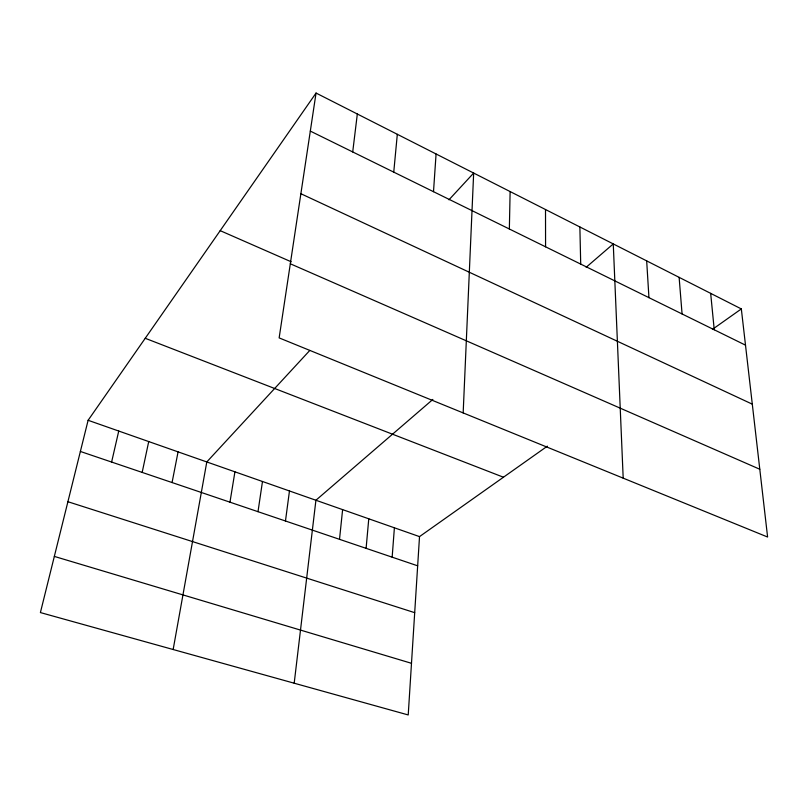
<?xml version="1.0" encoding="UTF-8"?>
<svg xmlns="http://www.w3.org/2000/svg" width="808" height="808" viewBox="0 0 808 808"><rect width="100%" height="100%" fill="white"/><g stroke="black" fill="none" stroke-linecap="round" stroke-linejoin="round"><path stroke-width="1.21" d="M509.353 228.997L510.121 191.567M463.166 412.918L473.66 173.064L448.945 199.818M547.37 446.157L419.514 536.613L408.222 714.949L40.4 612.565L88.112 420.291L316.049 93.051L741.33 308.929L767.6 537.027L279.144 337.896L316.049 93.051M433.502 191.688L436.078 153.985M392.153 557.177L394.395 527.796M366.105 548.339L368.771 518.797M393.749 172.134L397.314 134.31M339.511 539.33L342.612 509.616M294.193 683.204L315.918 500.243L432.876 399.425M352.712 151.944L357.328 114.009M285.466 520.998L289.466 490.961M258.005 511.686L262.479 481.487M229.957 502.182L234.926 471.821M173.154 649.511L206.798 461.944L309.807 350.43M172.064 482.548L178.073 451.864M142.168 472.417L148.722 441.562M111.615 462.055L118.746 431.038M586.164 267.286L613.262 243.925L623.19 478.154M712.444 329.371L741.33 308.929M54.338 556.409L411.494 663.307M67.912 501.718L414.696 612.666M80.376 451.46L417.665 565.822M88.112 420.291L419.514 536.613M145.228 338.289L503.455 477.225M220.2 230.654L291.143 261.762M290.314 263.782L759.793 469.246M300.869 193.718L752.298 404.162M310.312 131.088L745.501 345.157M710.666 293.365L714.242 329.785M679.124 277.356L682.073 313.959M646.673 260.883L648.945 297.667M579.871 226.977L580.71 264.095M545.511 209.535L545.572 246.814"/></g></svg>
